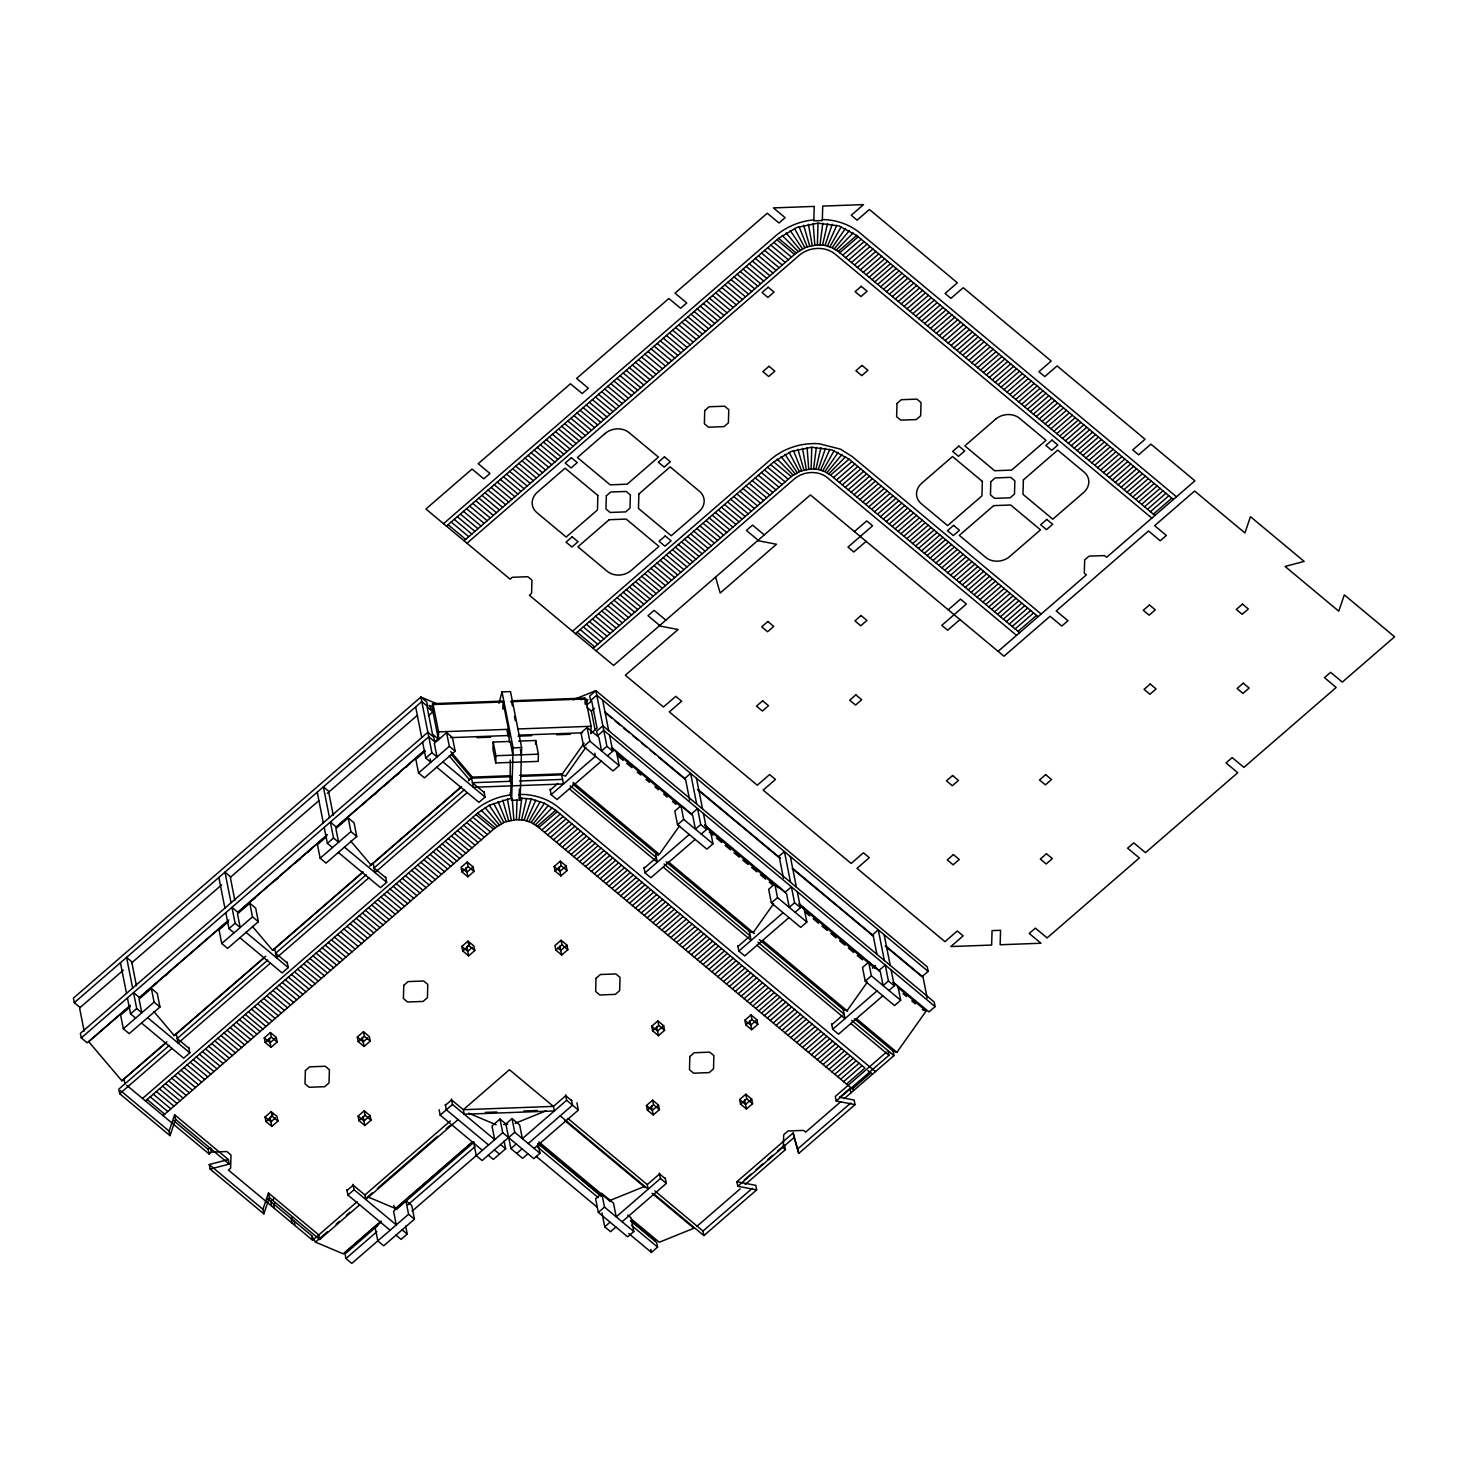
<?xml version="1.0" encoding="UTF-8"?>
<svg xmlns="http://www.w3.org/2000/svg" width="1468" height="1468" viewBox="0 0 1468 1468"><rect width="100%" height="100%" fill="white"/><g stroke="black" fill="none" stroke-linecap="round" stroke-linejoin="round"><path stroke-width="1.5" d="M503.744 701.961L433.152 704.548L432.95 711.778L438.363 739.101L435.299 741.762M433.152 704.548L438.565 731.871L438.363 739.101L436.216 740.588M512.901 755.102L510.185 741.432L493.193 742.056L492.991 749.286L495.707 762.956L538.187 761.397L538.389 754.167L535.673 740.496L518.681 741.12M495.707 762.956L495.909 755.726L493.193 742.056M502.863 709.209L503.065 701.979L508.479 729.302L509.414 742.184M510.112 781.288L510.295 760.057M510.736 795.748L511.139 781.288L472.439 782.719L484.183 792.481M511.635 800.299L513.103 747.873L502.019 691.905L510.515 691.593L521.599 747.561L520.131 799.987L511.635 800.299L510.13 792.702M163.076 1115.607L495.193 827.805L504.992 821.97L516.424 819.639L516.975 800.133M519.232 795.436L519.397 789.234M535.581 744.111L535.673 740.496M585.548 704.365L585.714 698.951L510.57 701.704M587.035 704.842L591.659 700.842L597.072 728.165L590.907 733.505L591.109 726.275L585.714 698.951M593.072 648.342L791.307 476.568L800.464 471.118L811.143 468.934L811.749 447.245L832.026 449.942L849.036 459.135L1038.078 616.707M464.035 540.793L796.17 252.991L805.969 247.156L817.401 244.826L818.006 223.154L839.035 225.944L856.67 235.467L1173.372 499.469M519.011 819.676L521.837 798.041M819.988 244.862L822.796 223.246M813.566 468.971L816.373 447.336M521.562 819.878L526.59 798.409M822.539 245.064L827.548 223.595M815.933 469.154L820.942 447.685M498.936 703.374L502.019 691.905M169.389 1045.308L118.798 1089.146L119.697 1093.715L170.013 1135.645L169.095 1131.094L174.637 1114.781L228.329 1159.536L229.228 1164.087L210.144 1169.097L209.245 1164.546L228.329 1159.536M170.013 1135.645L175.536 1119.332L174.637 1114.781M210.144 1169.097L263.836 1213.852L262.937 1209.302L268.479 1193.007L318.776 1234.937L319.675 1239.487L359.66 1204.843M263.836 1213.852L269.378 1197.558L268.479 1193.007M516.424 819.639L524.094 820.208L531.288 799.032L544.463 803.235L555.693 810.281L864.964 1068.08L846.522 1084.063M817.401 244.826L825.071 245.395L832.246 224.219M811.143 468.934L818.3 469.466L825.475 448.291M586.081 704.53L587.806 699.575M526.535 820.832L535.802 800.188M827.512 246.018L836.778 225.375M820.575 470.054L829.842 449.392M829.879 246.771L841.182 226.769M528.902 821.585L540.206 801.583M822.777 470.751L834.081 450.749M825.071 245.395L832.173 247.67L845.44 228.421M524.094 820.208L531.196 822.484L544.463 803.235M818.3 469.466L824.924 471.577L838.191 452.346M451.355 754.387L471.54 778.15L473.357 787.27L563.455 783.967L561.657 774.847L584.117 743.248M585.86 747.359L565.51 776.132L561.657 774.847L520.846 776.352M569.327 788.848L657.297 862.175L655.499 853.073L659.352 854.358L679.702 825.585M773.544 903.811L753.194 932.565L749.341 931.299L751.139 940.401L663.169 867.074M867.386 982.019L847.036 1010.791L843.183 1009.507L844.981 1018.627L757.011 945.282M854.321 1018.81L893.039 1051.07L896.893 1052.354L926.143 1010.993L897.994 987.524M439.189 738.055L438.363 739.101L432.491 734.202L427.096 706.879L432.95 711.778L428.344 715.778M510.662 775.71L472.366 777.122L468.476 780.829M590.907 733.505L591.732 732.459M561.657 774.847L562.483 773.819L519.69 775.379M834.301 248.808L849.385 230.549M533.324 823.621L548.408 805.363M826.906 472.659L842.008 454.401M836.301 250.074L853.128 232.898M828.796 473.834L845.605 456.658M535.343 824.888L552.151 807.712M443.519 523.672L775.636 235.889A59.821 50.224 -11.2 0 1 810.336 220.255L813.841 219.925M446.437 526.131L778.572 238.33L796.775 227.503L818.006 223.154M466.971 543.233L799.106 255.45A25.635 21.525 -11.2 0 1 835.145 254.129L1151.848 518.112M832.173 247.67L838.21 251.45L856.67 235.467M839.788 252.771L858.248 236.77M842.724 255.212L861.165 239.229M845.66 257.652L864.101 241.669M848.596 260.093L867.038 244.11M851.513 262.552L869.974 246.551M854.449 264.992L872.909 249.009M857.385 267.433L875.827 251.45M860.321 269.873L878.763 253.891M863.257 272.314L881.699 256.331M866.175 274.773L884.635 258.772M869.111 277.213L887.571 261.231M872.047 279.654L890.507 263.671M874.763 281.929L893.223 265.928M877.699 284.37L896.159 268.387M880.635 286.81L899.077 270.828M883.571 289.251L902.013 273.268M886.507 291.71L904.949 275.709M889.424 294.151L907.885 278.149M74.299 1002.699L421.793 701.594L427.665 706.475L426.766 701.924L420.894 697.043L73.4 998.148L74.299 1002.699L80.171 1007.599M892.361 296.591L910.821 280.608M895.296 299.032L913.757 283.049M123.385 970.146L79.584 1008.002L84.171 1031.123M131.57 962.953L221.668 884.874M318.703 800.794L230.329 877.369L234.862 900.545M327.364 793.289L417.481 715.21M898.232 301.472L916.674 285.489M901.168 303.931L919.61 287.93M904.086 306.372L922.546 290.37M907.022 308.812L925.482 292.829M909.958 311.253L928.418 295.27M912.894 313.693L931.336 297.71M81.272 1037.913L428.766 736.808L434.638 741.689L433.739 737.138L427.867 732.257L80.373 1033.362L81.272 1037.913L87.144 1042.812L130.358 1005.36M915.83 316.152L934.272 300.151M918.748 318.593L937.208 302.61M139.001 997.855L228.898 919.959M237.541 912.472L327.456 834.576M336.099 827.09L424.27 750.68M130.303 1005.672L88.722 1041.711L121.899 1080.778L165.627 1043.234M140.689 996.662L227.338 921.592M237.724 912.582L326.098 836.008M336.502 826.998L424.858 750.423M142.855 995.157L146.305 992.166M153.241 986.147L156.709 983.156M165.37 975.651L168.838 972.642M219.081 929.097L222.549 926.106M241.614 909.591L245.083 906.582M252.001 900.581L255.469 897.572M274.534 881.057L278.002 878.048M295.325 863.037L300.518 858.541M307.454 852.523L310.922 849.532M317.859 843.513L323.052 839.017M340.374 824.007L343.842 820.997M362.908 804.482L366.376 801.473M373.294 795.472L376.762 792.463M383.698 786.463L388.892 781.967M395.828 775.948L399.296 772.957M406.232 766.938L409.682 763.947M129.863 1007.121L120.633 1015.122L123.33 1028.774L129.202 1033.655L159.957 1007.011L157.241 993.359L151.387 988.459L139.075 999.121L141.79 1012.792L136.708 1008.553L133.551 992.607L139.423 997.506M228.256 921.849L219.044 929.85L221.741 943.502L227.613 948.401L258.368 921.739L255.652 908.086L249.799 903.205L237.486 913.848L240.202 927.519L235.119 923.28L231.962 907.352L237.816 912.234M326.667 836.576L317.437 844.577L320.152 858.229L326.006 863.129L356.761 836.485L354.063 822.814L348.191 817.933L335.897 828.576L338.594 842.247L333.53 838.008L330.373 822.08L336.227 826.961M425.078 751.304L415.848 759.305L418.563 772.957L424.417 777.856L455.172 751.212L452.474 737.542L446.602 732.66L434.308 743.322L437.005 756.974L431.922 752.735L420.894 697.043L437.409 704.016M921.684 321.033L940.144 305.05M924.62 323.474L943.08 307.491M135.643 1018.113L130.56 1013.874L136.708 1008.553M234.036 932.841L228.971 928.62L235.119 923.28M332.447 847.568L327.364 843.348L333.53 838.008M430.179 758.883L430.858 762.296L425.775 758.075L431.922 752.735M572.538 631.222L770.792 459.447A57.839 48.572 -11.2 0 1 819.346 443.776L840.412 449.135L852.101 456.475L1041.142 614.046M927.556 325.914L945.998 309.932M575.474 633.681L773.709 461.888L791.27 451.447L811.749 447.245M930.492 328.373L948.934 312.372M123.33 1028.774L154.085 1002.13L151.387 988.459M221.741 943.502L252.496 916.858L249.799 903.205M320.152 858.229L350.907 831.585L348.191 817.933M418.563 772.957L449.318 746.313L446.602 732.66M933.428 330.814L951.87 314.831M936.345 333.254L954.806 317.272M939.281 335.695L957.742 319.712M942.217 338.154L960.659 322.153M945.153 340.594L963.595 324.593M948.089 343.035L966.531 327.052M596.008 650.783L794.243 479.008A23.653 19.855 -11.2 0 1 814.098 472.604L817.107 472.99A23.653 19.855 -11.2 0 1 827.493 477.779L1016.535 635.369M951.007 345.475L969.467 329.493M953.943 347.916L972.403 331.933M956.879 350.375L975.339 334.374M959.815 352.815L978.257 336.814M121.899 1080.778L166.948 1041.73M173.885 1035.729L265.708 956.145M272.644 950.145L362.743 872.065M369.679 866.065L461.502 786.481M176.032 1034.224L264.405 957.65M273.066 950.145L363.165 872.065M371.826 864.56L460.273 787.931M962.751 355.256L981.193 339.273M267.782 960.072L177.224 1038.518L188.95 1048.299M366.174 874.8L275.635 953.246L287.361 963.026M464.585 789.527L374.046 867.992L385.772 877.754M965.669 357.697L984.129 341.714M824.924 471.577L830.576 475.118L849.036 459.135M119.697 1093.715L171.976 1048.409M270.387 963.136L178.123 1043.087L176.325 1033.967L174.178 1035.472L153.975 1011.691M368.798 877.864L276.534 957.815L274.736 948.695L272.571 950.2L252.386 926.418M467.191 792.592L374.946 872.543L373.147 863.423L370.982 864.927L350.797 841.146M833.512 477.559L851.954 461.576M968.825 360.321L987.267 344.338M836.448 480.018L854.89 464.016M971.761 362.761L990.203 346.778M839.366 482.458L857.826 466.475M974.679 365.202L993.139 349.219M842.302 484.899L860.762 468.916M977.615 367.661L996.075 351.659M188.766 1047.4L189.849 1052.85L183.702 1058.189L141.497 1023.012M287.178 962.127L288.26 967.577L282.113 972.917L239.908 937.74M385.589 876.855L386.671 882.323L380.524 887.645L338.319 852.468M484 791.582L485.082 797.051L478.935 802.372L436.73 767.195M845.238 487.339L863.698 471.356M980.551 370.101L998.992 354.1M142.543 1098.486L474.659 810.703A59.821 50.224 -11.2 0 1 509.359 795.069L510.754 794.94M595.109 729.981L591.365 711.062L594.448 708.402M848.174 489.78L866.615 473.797M983.487 372.542L1001.928 356.559M145.479 1100.945L477.595 813.144L489.248 805.271L509.818 798.629M851.11 492.239L869.551 476.238M986.423 374.982L1004.864 358.999M854.046 494.679L872.487 478.696M989.34 377.423L1007.8 361.44M573.199 699.796L595.88 690.621L606.908 746.331L601.568 750.937L598.871 737.285L587.145 727.504L580.979 732.826L583.695 746.496L613.018 770.939L619.166 765.599L616.468 751.946L611.44 747.762M856.963 497.12L875.423 481.137M992.276 379.882L1010.736 363.881M859.899 499.56L878.359 483.578M995.212 382.322L1013.654 366.339M862.835 502.019L881.277 486.018M998.148 384.763L1016.59 368.78M583.695 746.496L589.842 741.156L587.145 727.504M865.771 504.46L884.213 488.459M1001.084 387.203L1019.526 371.221M868.707 506.9L887.149 490.918M1004.002 389.644L1022.462 373.661M871.625 509.341L890.085 493.358M1006.938 392.103L1025.398 376.102M264.258 1037.876L270.424 1032.554L276.278 1037.436L277.177 1042.005L271.029 1047.326L265.176 1042.445L264.258 1037.876L270.13 1042.775L276.278 1037.436M467.228 862.01L461.08 867.349L461.98 871.9L467.852 876.781L473.999 871.46L473.1 866.909L467.228 862.01L468.127 866.56L473.999 871.46M550.261 790.059L557.95 783.398M874.561 511.781L893.021 495.799M1009.874 394.543L1028.334 378.56M265.176 1042.445L271.323 1037.105L270.424 1032.554M461.98 871.9L468.127 866.56M601.293 761.158L557.033 799.51L551.161 794.628L595.421 756.277L594.815 753.231M854.394 531.581L866.707 520.92L872.561 525.801L847.972 547.124L853.826 552.005L866.12 541.362M877.497 514.24L895.957 498.239M1012.81 396.984L1031.252 381.001M473.1 866.909L466.952 872.231L462.548 868.561M880.433 516.681L898.875 500.68M1015.746 399.424L1034.188 383.442M607.44 755.836L612.762 751.212L609.605 735.266M883.369 519.121L901.811 503.139M1018.664 401.865L1037.124 385.882M886.287 521.562L904.747 505.579M1021.6 404.324L1040.06 388.323M531.196 822.484L537.251 826.264L555.693 810.281M538.811 827.585L557.271 811.584M889.223 524.003L907.683 508.02M1024.536 406.764L1042.996 390.782M541.747 830.026L560.207 814.043M892.159 526.462L910.619 510.46M1027.472 409.205L1045.913 393.222M544.683 832.466L563.143 816.483M895.095 528.902L913.536 512.919M1030.408 411.646L1048.849 395.663M547.619 834.907L566.061 818.924M898.031 531.343L916.472 515.36M1033.325 414.104L1051.785 398.103M550.555 837.366L568.997 821.364M900.948 533.783L919.408 517.8M1036.261 416.545L1054.721 400.544M553.473 839.806L571.933 823.823M903.884 536.224L922.344 520.241M1039.197 418.986L1057.657 403.003M556.409 842.247L574.869 826.264M906.82 538.683L925.28 522.681M1042.133 421.426L1060.575 405.443M559.345 844.687L577.805 828.704M909.756 541.123L928.198 525.14M1045.069 423.867L1063.511 407.884M209.135 1153.995L208.236 1149.444L210.401 1147.554L211.3 1152.105L209.135 1153.995L126.707 1085.292M562.281 847.128L580.722 831.145M912.692 543.564L931.134 527.581M1048.005 426.326L1066.447 410.324M565.217 849.587L583.658 833.585M915.628 546.004L934.07 530.021M1050.923 428.766L1069.383 412.765M568.153 852.027L586.594 836.044M918.546 548.445L937.006 532.462M1053.859 431.207L1072.319 415.224M265.066 1116.965L271.213 1111.643L277.067 1116.524L277.966 1121.075L271.819 1126.415L265.965 1121.515L265.066 1116.965L270.919 1121.846L275.544 1117.864M357.311 1037.032L363.458 1031.692L369.33 1036.591L370.23 1041.142L364.082 1046.464L358.21 1041.583L357.311 1037.032L363.183 1041.913L367.789 1037.913M461.869 946.42L468.017 941.098L473.889 945.979L474.788 950.53L468.641 955.87L462.769 950.97L461.869 946.42L467.741 951.319L472.347 947.319M554.133 866.487L560.281 861.147L566.153 866.047L567.052 870.597L560.886 875.919L555.032 871.038L554.133 866.487L559.987 871.368L566.153 866.047M571.07 854.468L589.53 838.485M921.482 550.904L939.942 534.903M1056.795 433.647L1075.237 417.664M273.103 1114.634L270.02 1117.295L271.819 1126.415M469.907 944.089L466.842 946.75L468.641 955.87M265.965 1121.515L272.112 1116.194L271.213 1111.643M358.21 1041.583L364.358 1036.243L363.458 1031.692M462.769 950.97L468.916 945.649L468.017 941.098M555.032 871.038L561.18 865.698L560.281 861.147M573.804 856.743L592.246 840.742M924.418 553.344L942.86 537.361M1059.731 436.088L1078.173 420.105M576.722 859.184L595.182 843.201M927.134 555.62L945.594 539.618M1062.447 438.363L1080.907 422.38M579.658 861.624L598.118 845.641M930.07 558.06L948.53 542.059M1065.383 440.804L1083.824 424.821M582.594 864.065L601.054 848.082M933.006 560.501L951.447 544.518M1068.319 443.244L1086.76 427.261M684.455 778.719L690.621 773.397L696.676 804.06M585.53 866.524L603.972 850.523M935.942 562.941L954.384 546.958M1071.255 445.703L1089.696 429.702M588.466 868.964L606.908 852.963M938.878 565.382L957.32 549.399M1074.172 448.144L1092.632 432.161M591.384 871.405L609.844 855.422M941.795 567.841L960.255 551.84M1077.108 450.584L1095.568 434.601M594.32 873.845L612.78 857.862M944.731 570.281L963.191 554.298M1080.044 453.025L1098.486 437.042M597.256 876.286L615.716 860.303M947.667 572.722L966.109 556.739M1082.98 455.484L1101.422 439.483M691.428 813.933L697.575 808.611L700.731 824.539L695.41 829.163L692.712 815.492L680.987 805.712L674.821 811.052L677.537 824.704L706.86 849.146L713.008 843.825L710.31 830.172L705.282 825.97M600.192 878.745L618.634 862.744M950.603 575.162L969.045 559.18M1085.916 457.924L1104.358 441.923M603.128 881.185L621.57 865.184M953.539 577.603L971.981 561.62M1088.834 460.365L1107.294 444.382M606.064 883.626L624.506 867.643M956.457 580.062L974.917 564.061M1091.77 462.805L1110.23 446.822M677.537 824.704L683.684 819.383L680.987 805.712M608.981 886.066L627.442 870.084M959.393 582.502L977.853 566.52M1094.706 465.246L1113.166 449.263M611.917 888.507L630.378 872.524M962.329 584.943L980.789 568.96M1097.642 467.705L1116.084 451.704M614.853 890.966L633.295 874.965M965.265 587.384L983.707 571.401M1100.578 470.145L1119.02 454.144M358.1 1116.102L364.248 1110.781L370.119 1115.662L371.019 1120.212L364.871 1125.552L358.999 1120.653L358.1 1116.102L363.972 1121.001L370.119 1115.662M561.07 940.236L554.922 945.557L555.821 950.108L561.694 955.007L567.841 949.668L566.942 945.117L561.07 940.236L561.969 944.786L567.841 949.668M644.103 868.285L656.398 857.624L570.19 785.765M617.789 893.406L636.231 877.424M968.201 589.824L986.643 573.841M1103.496 472.586L1121.956 456.603M948.236 609.789L960.531 599.127L966.403 604.027L941.795 625.35L947.667 630.231L959.962 619.569M358.999 1120.653L365.165 1115.331L364.248 1110.781M555.821 950.108L561.969 944.786M695.135 839.384L650.875 877.736L645.002 872.836L689.263 834.485M620.725 895.847L639.167 879.864M971.119 592.283L989.579 576.282M1106.432 475.026L1124.892 459.044M274.131 1198.494L270.663 1201.485L271.58 1206.035M566.942 945.117L560.776 950.457L557.858 948.016M623.643 898.288L642.103 882.305M974.055 594.724L992.515 578.741M1109.368 477.467L1127.828 461.484M275.25 1202.512L273.599 1203.944L274.498 1208.494M701.282 834.044L706.603 829.438L703.447 813.492M626.579 900.728L645.039 884.745M976.991 597.164L995.451 581.181M1112.304 479.926L1130.745 463.925M629.515 903.187L647.975 887.186M979.927 599.605L998.368 583.622M1115.24 482.366L1133.681 466.365M632.451 905.628L650.893 889.645M982.863 602.063L1001.304 586.062M1118.157 484.807L1136.617 468.824M635.387 908.068L653.829 892.085M985.78 604.504L1004.24 588.503M1121.093 487.248L1139.553 471.265M638.305 910.509L656.765 894.526M988.716 606.945L1007.176 590.962M1124.029 489.688L1142.489 473.705M641.241 912.949L659.701 896.966M991.652 609.385L1010.112 593.402M1126.965 492.147L1145.407 476.146M292.848 1217.174L291.196 1218.605L292.095 1223.156M644.177 915.408L662.637 899.407M994.588 611.826L1013.03 595.843M1129.901 494.588L1148.343 478.605M647.113 917.849L665.554 901.866M997.524 614.285L1015.966 598.283M1132.837 497.028L1151.279 481.045M650.049 920.289L668.49 904.306M1000.442 616.725L1018.902 600.724M1135.755 499.469L1154.215 483.486M652.966 922.73L671.426 906.747M1003.378 619.166L1021.838 603.183M1138.691 501.909L1157.151 485.926M347.017 1190.511L353.182 1185.19L364.908 1194.97L365.807 1199.521L458.071 1119.57M445.428 1105.239L451.575 1099.917L463.319 1109.698L464.218 1114.249L554.335 1110.946L553.436 1106.395L509.433 1069.732L463.319 1109.698L553.436 1106.395L565.731 1095.734L571.602 1100.615M655.902 925.189L674.362 909.187M1006.314 621.606L1024.774 605.623M1141.627 504.368L1160.069 488.367M390.139 1230.257L347.934 1195.062L354.082 1189.741L352.999 1184.272M482.385 1150.306L440.18 1115.13L452.493 1104.468L451.41 1099M658.838 927.629L677.298 911.628M1009.25 624.047L1027.692 608.064M1144.563 506.809L1163.005 490.826M661.774 930.07L680.216 914.087M1012.186 626.506L1030.628 610.505M1147.499 509.249L1165.941 493.266M664.71 932.51L683.152 916.527M1015.122 628.946L1033.564 612.963M1150.417 511.69L1168.877 495.707M211.3 1152.105L226.843 1151.536L230.99 1155.004L230.623 1168.216L228.439 1170.088L312.629 1240.258L357.091 1201.741M364.908 1194.97L450.327 1120.946M1018.04 631.387L1036.5 615.404M1153.353 514.149L1171.813 498.147M667.848 935.134L686.308 919.151M267.213 1198.622L311.73 1235.707L315.437 1242.093L327.474 1231.67M336.08 1224.202L339.53 1221.229M346.411 1215.265L349.843 1212.274M367.055 1197.374L372.211 1192.897M377.386 1188.419L437.611 1136.232M446.217 1128.782L449.648 1125.809M998.093 651.352L1086.375 574.85L1084.302 573.126L1084.668 559.914L1089.017 556.152L1104.56 555.583L1106.633 557.308L1194.897 480.807L1150.912 444.143L1138.618 454.805L1132.745 449.905L1145.058 439.262L1057.07 365.917L1044.776 376.579L1038.904 371.698L1051.216 361.036L963.247 287.71L950.934 298.353L945.08 293.472L957.375 282.81L869.405 209.484L857.092 220.145L851.238 215.245L863.533 204.602L822.722 206.089L822.319 220.549L813.822 220.861L814.226 206.401L773.416 207.905L785.141 217.668L778.994 223.008L767.269 213.227L675.005 293.178L686.749 302.94L680.583 308.28L668.857 298.499L576.612 378.432L588.338 388.213L582.19 393.552L570.446 383.772L478.201 463.704L489.927 473.485L483.779 478.825L472.054 469.044L425.922 509.011L510.093 579.181L512.277 577.291L527.819 576.722L531.966 580.19L531.581 593.402L529.416 595.274L613.606 665.444L810.409 494.918L1003.965 656.233L1050.079 616.266L1061.823 626.047L1067.97 620.707L1056.226 610.945L1148.49 530.994L1160.215 540.774L1166.363 535.453L1154.637 525.672L1194.622 491.028L1244.919 532.957L1250.461 516.663L1304.153 561.418L1285.069 566.428L1338.761 611.183L1344.303 594.87L1394.6 636.8L1342.321 682.106L1330.595 672.326L1324.448 677.665L1336.174 687.446L1243.91 767.379L1232.184 757.598L1226.037 762.938L1237.763 772.7L1145.499 852.651L1133.773 842.871L1127.626 848.192L1139.351 857.973L1047.106 937.924L1035.362 928.143L1029.215 933.464L1040.959 943.245L1000.148 944.75L1000.552 930.29L992.056 930.602L991.652 945.062L950.842 946.548L963.136 935.887L957.264 931.006L944.97 941.667L857 868.34L869.295 857.679L863.423 852.78L851.128 863.441L763.158 790.114L775.453 779.453L769.599 774.572L757.286 785.233L669.316 711.888L681.611 701.227L675.757 696.346L663.444 707.007L625.331 675.225L678.088 629.515L659.242 625.9M670.784 937.575L689.226 921.592M673.72 940.015L692.162 924.033M676.638 942.474L695.098 926.473M679.574 944.915L698.034 928.914M682.51 947.355L700.97 931.373M685.446 949.796L703.888 933.813M688.382 952.237L706.824 936.254M381.056 1221.046L343.2 1253.837L315.437 1242.093M394.837 1209.118L472.256 1142.012M345.365 1252.332L378.047 1224.018M396.984 1207.613L472.696 1142.012M381.276 1221.927L375.129 1227.248L377.827 1240.919L383.698 1245.8L414.453 1219.156L411.737 1205.485L405.884 1200.604L393.571 1211.265L396.287 1224.918L354.082 1189.741M508.57 1137.59L505.873 1123.938L500.001 1119.038L491.982 1125.993L494.698 1139.645L452.493 1104.468M377.716 1225.633L345.017 1253.966L345.934 1258.516L351.788 1263.398L408.581 1214.256L405.884 1200.604M396.654 1209.228L474.072 1142.141M691.3 954.695L709.76 938.694M785.27 892.159L791.417 886.819L794.573 902.765L789.252 907.371L786.554 893.718L774.81 883.938L768.663 889.278L771.379 902.93L800.702 927.372L806.849 922.051L804.134 908.38L799.124 904.196M345.934 1258.516L376.891 1231.689M407.865 1204.843L474.971 1146.691M694.236 957.136L712.696 941.153M505.873 1123.938L512.02 1118.598L519.672 1124.965L522.369 1138.636L566.63 1100.284L565.547 1094.816M697.172 959.577L715.632 943.594M412.013 1211.228L502.717 1132.709L500.001 1119.038M700.108 962.017L718.549 946.034M771.379 902.93L777.526 897.609L774.81 883.938M703.044 964.458L721.485 948.475M512.02 1118.598L514.717 1132.268L482.11 1160.527L476.238 1155.646L473.54 1141.976M705.98 966.917L724.421 950.915M708.897 969.357L727.357 953.374M737.945 946.511L750.24 935.85L664.031 863.991M405.645 1226.074L407.223 1234.037L401.076 1239.377L395.993 1235.139M504.056 1140.801L505.634 1148.765L493.34 1159.426L488.257 1155.206M711.833 971.798L730.293 955.815M651.7 1026.224L657.847 1020.902L663.701 1025.783L664.6 1030.334L658.453 1035.674L652.599 1030.775L651.7 1026.224L657.554 1031.123L663.701 1025.783M527.948 1153.738L522.626 1158.362L510.901 1148.582L516.222 1143.957M788.958 917.592L744.716 955.943L738.844 951.062L783.105 912.711M714.769 974.238L733.211 958.255M652.599 1030.775L658.747 1025.453L657.847 1020.902M717.705 976.679L736.147 960.696M516.754 1153.463L522.094 1148.857M528.241 1143.517L572.502 1105.165L571.419 1099.715M795.124 912.27L800.445 907.646L797.289 891.718M720.641 979.138L739.083 963.136M723.559 981.578L742.019 965.595M534.095 1148.416L578.355 1110.065L576.924 1102.78M726.495 984.019L744.955 968.036M729.431 986.459L747.891 970.476M538.04 1143.535L539.967 1153.297L533.82 1158.637L502.717 1132.709M732.367 988.918L750.809 972.917M735.303 991.359L753.745 975.358M738.221 993.799L756.681 977.816M741.156 996.24L759.617 980.257M744.092 998.68L762.553 982.698M747.029 1001.139L765.47 985.138M749.964 1003.58L768.406 987.579M752.882 1006.02L771.342 990.038M755.818 1008.461L774.278 992.478M646.471 1105.532L652.618 1100.193L658.49 1105.092L659.389 1109.643L653.242 1114.964L647.37 1110.083L646.471 1105.532L652.342 1110.414L658.49 1105.092M744.882 1020.26L751.029 1014.92L756.901 1019.82L757.8 1024.37L751.653 1029.692L745.781 1024.811L744.882 1020.26L750.754 1025.141L756.901 1019.82M758.754 1010.901L777.214 994.919M647.37 1110.083L653.535 1104.762L652.618 1100.193M745.781 1024.811L751.928 1019.489L751.029 1014.92M761.47 1013.177L779.93 997.194M764.406 1015.617L782.866 999.635M767.342 1018.058L785.802 1002.075M770.278 1020.517L788.72 1004.516M872.139 935.171L878.286 929.831L884.36 960.494M773.214 1022.957L791.656 1006.975M776.132 1025.398L794.592 1009.415M779.068 1027.839L797.528 1011.856M782.004 1030.279L800.464 1014.296M784.94 1032.738L803.381 1016.737M659.389 1173.042L660.472 1178.51L616.211 1216.862L613.514 1203.191L601.77 1193.411L595.623 1198.75L598.338 1212.403L627.662 1236.845L633.809 1231.524L631.093 1217.853L627.754 1215.064M879.112 970.366L885.259 965.045L888.415 980.991L883.094 985.597L880.396 971.944L868.652 962.164L862.505 967.485L865.221 981.156L894.544 1005.598L900.691 1000.259L897.976 986.606L892.948 982.422M787.876 1035.179L806.317 1019.196M790.793 1037.619L809.253 1021.636M872.432 968.164L875.515 965.504M793.729 1040.06L812.189 1024.077M598.338 1212.403L604.486 1207.081L601.77 1193.411M865.221 981.156L871.368 975.816L868.652 962.164M796.665 1042.519L815.125 1026.517M799.601 1044.959L818.043 1028.958M739.67 1099.55L745.817 1094.229L751.689 1099.11L752.589 1103.679L746.441 1109.001L740.569 1104.12L739.67 1099.55L745.524 1104.45L751.689 1099.11M802.537 1047.4L820.979 1031.417M560.189 1115.827L648.177 1189.172L647.26 1184.603L659.572 1173.941L665.426 1178.841M831.787 1024.719L842.54 1015.397M740.569 1104.12L746.717 1098.78L745.817 1094.229M805.473 1049.84L823.915 1033.857M615.918 1227.064L610.596 1231.689L604.743 1226.808L610.064 1222.183M882.8 995.818L838.54 1034.169L832.686 1029.288L876.946 990.937M808.391 1052.281L826.851 1036.298M811.327 1054.74L829.787 1038.738M622.083 1221.743L666.344 1183.391L665.261 1177.923M888.966 990.496L894.287 985.872L891.131 969.926M814.263 1057.18L832.705 1041.179M817.199 1059.621L835.641 1043.638M820.135 1062.061L838.577 1046.078M928.143 971.394L596.779 695.171L590.613 700.511L589.714 695.96L595.88 690.621L927.244 966.843L928.143 971.394L921.996 976.715L885.167 946.034M823.053 1064.502L841.513 1048.519M825.989 1066.961L844.449 1050.96M828.925 1069.401L847.385 1053.418M831.861 1071.842L850.302 1055.859M834.797 1074.282L853.238 1058.3M837.714 1076.723L856.174 1060.74M840.65 1079.182L859.11 1063.181M843.586 1081.622L862.046 1065.64M628.744 1233.505L651.425 1252.424L657.572 1247.084L656.673 1242.534L630.506 1220.715M935.116 1006.608L603.752 730.385L597.586 735.707L596.687 731.156L602.834 725.834L934.217 1002.038L935.116 1006.608L928.969 1011.929L893.902 982.698M736.899 1181.722L755.745 1185.337L756.644 1189.887L737.817 1186.272L736.899 1181.722L793.215 1132.929L798.739 1153.408L855.055 1104.615L854.137 1100.064L839.494 1097.257M886.36 1052.207L835.31 1096.449L836.209 1101L855.055 1104.615M744.294 1179.942L750.992 1174.143M756.02 1169.794L762.718 1163.977M767.746 1159.628L772.774 1155.279M777.801 1150.912L784.499 1145.113L785.398 1149.664L745.193 1184.511M839.935 1097.091L849.972 1088.375L850.889 1092.926M737.817 1186.272L794.115 1137.48L793.215 1132.929M836.209 1101L888.966 1055.29L888.067 1050.739M852.376 1088.944L870.836 1072.961M697.116 1226.165L740.166 1188.86M840.834 1101.642L805.657 1132.122L803.583 1130.397L788.041 1130.966L783.692 1134.727L783.325 1147.939L785.398 1149.664M844.173 1098.725L893.939 1055.62L893.039 1051.07M756.644 1189.887L703.888 1235.597L702.989 1231.046L752.332 1188.291M797.84 1148.857L850.743 1103.019M580.851 699.741L584.943 698.089L585.365 704.145M515.103 1123.332L545.857 1110.891M609.404 1200.696L644.067 1186.658M502.974 701.08L432.381 703.667L432.95 711.778L429.243 705.392L433.207 707.062M512.075 700.75L584.943 698.089M438.565 731.871L509.157 729.284M518.259 728.954L591.109 726.275M450.584 737.633L509.781 735.468M518.883 735.138L582.631 732.789M477.063 737.67L490.734 737.175M518.057 736.165L531.71 735.67M556.757 734.752L570.428 734.257M513.103 747.873L521.599 747.561M495.909 755.726L538.389 754.167M512.093 776.664L471.54 778.15L469.393 779.655L449.19 755.873M519.635 780.976L562.556 779.416M485.504 1112.414L496.771 1111.992M523.801 1111.001L537.325 1110.505M503.524 1124.506L507.781 1124.36M822.355 219.613L825.86 219.686A59.821 50.224 -11.2 0 1 859.753 232.806L1176.455 496.79M519.25 794.39L524.883 794.5A59.821 50.224 -11.2 0 1 558.776 807.62L875.479 1071.603M518.626 797.986L531.288 799.032M757.653 540.628L776.48 544.243L720.182 593.035L715.558 577.107M922.289 1009.709L926.143 1010.993M468.677 1113.184L496.129 1124.782M367.716 1196.805L395.479 1208.549L393.626 1205.338M838.21 251.45L1154.931 515.451M778.572 238.33L796.17 252.991M776.921 239.761L794.518 254.423M773.838 242.422L791.436 257.083M770.773 245.083L788.371 259.763M767.691 247.762L785.288 262.423M764.626 250.422L782.224 265.084M761.543 253.083L779.141 267.745M758.479 255.744L776.058 270.424M755.396 258.423L772.994 273.085M752.313 261.084L769.911 275.745M749.249 263.745L766.846 278.406M746.166 266.405L763.764 281.067M743.102 269.066L760.681 283.746M740.239 271.543L757.837 286.205M737.156 274.204L754.754 288.884M734.092 276.883L751.689 291.545M731.009 279.544L748.607 294.206M727.944 282.205L745.542 296.866M724.862 284.865L742.459 299.545M721.797 287.526L739.377 302.206M718.714 290.205L736.312 304.867M715.632 292.866L733.229 307.528M712.567 295.527L730.165 310.188M709.484 298.188L727.082 312.868M706.42 300.867L723.999 315.528M703.337 303.527L720.935 318.189M700.254 306.188L717.852 320.85M697.19 308.849L714.788 323.511M694.107 311.51L711.705 326.19M691.043 314.189L708.622 328.85M687.96 316.849L705.558 331.511M684.877 319.51L702.475 334.172M681.813 322.171L699.41 336.851M678.73 324.832L696.327 339.512M675.665 327.511L693.263 342.172M672.583 330.172L690.18 344.833M669.518 332.832L687.097 347.494M666.435 335.493L684.033 350.173M830.576 475.118L1019.618 632.69M663.352 338.172L680.95 352.834M660.288 340.833L677.886 355.495M657.205 343.494L674.803 358.155M654.141 346.154L671.72 360.816M651.058 348.815L668.656 363.495M647.975 351.494L665.573 366.156M644.911 354.155L662.508 368.817M773.709 461.888L791.307 476.568M641.608 357.018L659.205 371.679M770.645 464.567L788.243 479.229M638.543 359.678L656.123 374.34M767.562 467.228L785.16 481.889M635.461 362.339L653.058 377.001M764.498 469.888L782.077 484.55M632.378 365L649.975 379.661M761.415 472.549L779.013 487.229M629.313 367.661L646.911 382.341M758.332 475.228L775.93 489.89M626.23 370.34L643.828 385.001M755.268 477.889L772.865 492.551M623.166 373L640.764 387.662M752.185 480.55L769.783 495.211M620.083 375.661L637.681 390.323M749.12 483.211L766.718 497.872M617.019 378.322L634.598 392.984M746.038 485.871L763.635 500.551M613.936 380.983L631.534 395.663M742.973 488.55L760.552 503.212M610.853 383.662L628.451 398.323M739.89 491.211L757.488 505.873M607.789 386.323L625.386 400.984M736.808 493.872L754.405 508.534M604.706 388.983L622.304 403.645M733.743 496.533L751.341 511.213M601.641 391.644L619.221 406.324M730.66 499.193L748.258 513.873M598.559 394.323L616.156 408.985M727.596 501.873L745.175 516.534M764.278 534.884L752.552 525.104L746.405 530.425L758.13 540.206M595.476 396.984L613.074 411.646M724.513 504.533L742.111 519.195M592.411 399.645L610.009 414.306M721.43 507.194L739.028 521.856M589.329 402.305L606.926 416.967M718.366 509.855L735.963 524.535M586.264 404.966L603.843 419.646M715.283 512.534L732.881 527.196M583.181 407.645L600.779 422.307M712.219 515.195L729.798 529.856M580.099 410.306L597.696 424.968M709.136 517.855L726.733 532.517M577.034 412.967L594.632 427.628M706.053 520.516L723.651 535.178M573.951 415.627L591.549 430.308M702.989 523.177L720.586 537.857M570.887 418.288L588.484 432.968M699.906 525.856L717.503 540.518M567.804 420.967L585.402 435.629M696.841 528.517L714.439 543.178M564.74 423.628L582.319 438.29M693.758 531.177L711.356 545.839M561.657 426.289L579.254 440.951M690.694 533.838L708.273 548.518M558.574 428.95L576.172 443.63M687.611 536.517L705.209 551.179M555.51 431.629L573.107 446.29M684.528 539.178L702.126 553.84M552.427 434.289L570.024 448.951M681.464 541.839L699.062 556.5M549.362 436.95L566.942 451.612M678.381 544.5L695.979 559.161M546.279 439.611L563.877 454.273M675.317 547.16L692.896 561.84M543.417 442.088L561.015 456.75M672.454 549.638L690.052 564.299M540.352 444.749L557.95 459.411M669.371 552.298L686.969 566.978M537.27 447.41L554.867 462.09M666.307 554.977L683.904 569.639M534.205 450.089L551.803 464.75M663.224 557.638L680.822 572.3M531.122 452.75L548.72 467.411M660.16 560.299L677.757 574.961M528.058 455.41L545.637 470.072M657.077 562.96L674.674 577.621M524.975 458.071L542.573 472.751M654.012 565.62L671.592 580.3M521.892 460.75L539.49 475.412M650.93 568.299L668.527 582.961M518.828 463.411L536.426 478.073M647.847 570.96L665.444 585.622M515.745 466.072L533.343 480.733M644.782 573.621L662.38 588.283M512.681 468.732L530.26 483.394M641.699 576.282L659.297 590.962M509.598 471.393L527.196 486.073M638.635 578.961L656.214 593.622M506.515 474.072L524.113 488.734M635.552 581.622L653.15 596.283M503.451 476.733L521.048 491.395M632.469 584.282L650.067 598.944M500.368 479.394L517.965 494.055M629.405 586.943L647.003 601.605M665.885 620.157L654.141 610.376L647.994 615.698L659.719 625.478M497.303 482.054L514.901 496.716M626.322 589.604L643.92 604.284M494.221 484.715L511.818 499.395M623.258 592.283L640.855 606.945M491.138 487.394L508.735 502.056M620.175 594.944L637.773 609.605M488.073 490.055L505.671 504.717M617.092 597.604L634.69 612.266M484.99 492.716L502.588 507.377M614.028 600.265L631.625 614.945M481.926 495.377L499.524 510.057M610.945 602.926L628.543 617.606M478.843 498.056L496.441 512.717M607.88 605.605L625.478 620.267M475.779 500.716L493.358 515.378M604.798 608.266L622.395 622.927M472.696 503.377L490.294 518.039M601.733 610.927L619.312 625.588M469.613 506.038L487.211 520.7M598.65 613.587L616.248 628.267M466.549 508.699L484.146 523.379M595.568 616.266L613.165 630.928M463.466 511.378L481.064 526.039M592.503 618.927L610.101 633.589M460.401 514.039L477.981 528.7M589.42 621.588L607.018 636.25M457.319 516.699L474.916 531.361M586.356 624.249L603.935 638.91M454.236 519.36L471.834 534.04M583.273 626.909L600.871 641.589M451.171 522.021L468.769 536.701M580.19 629.589L597.788 644.25M448.089 524.7L465.686 539.362M577.126 632.249L594.724 646.911M604.559 711.595L685.501 779.068L689.648 800.078M697.814 789.344L780.499 858.266M792.83 868.524L873.754 935.997M886.085 946.254L923.023 977.064L927.189 998.075M606.394 713.65L611.661 718.035M615.165 720.971L620.432 725.357M623.937 728.275L629.203 732.66M632.708 735.578L637.956 739.964M641.461 742.881L646.727 747.267M650.232 750.203L655.499 754.57M659.004 757.506L685.299 779.416M697.575 789.656L778.224 856.89L784.444 851.624L790.518 882.268M792.243 868.579L872.909 935.795M586.98 707.393L591.365 711.062M611.624 747.414L692.272 814.63M704.548 824.869L785.196 892.085M799.216 903.774L879.864 971.009M616.468 752.864L681.574 807.125M706.2 827.658L778.352 887.791M801.216 906.857L875.111 968.458M606.908 746.331L612.762 751.212M700.731 824.539L706.603 829.438M794.573 902.765L800.445 907.646M888.415 980.991L894.287 985.872M617.9 755.983L623.166 760.387M626.689 763.323L631.974 767.727M637.24 772.113L640.764 775.049M646.048 779.453L649.572 782.389M654.838 786.793L658.361 789.729M663.646 794.115L667.151 797.051M672.436 801.455L675.959 804.391M709.393 832.246L712.898 835.182M716.421 838.118L721.706 842.522M725.229 845.458L730.495 849.844M734.018 852.78L739.303 857.184M742.826 860.12L748.093 864.524M751.616 867.46L756.901 871.845M760.406 874.781L765.69 879.185M769.214 882.121L772.737 885.057M804.409 911.444L809.675 915.849M813.199 918.784L818.483 923.188M821.988 926.125L827.273 930.51M830.796 933.446L836.063 937.85M839.586 940.786L844.871 945.19M848.394 948.108L853.66 952.512M857.184 955.448L862.468 959.852M902.93 993.579L906.453 996.515M911.738 1000.919L915.243 1003.855M589.842 741.156L619.166 765.599M683.684 819.383L713.008 843.825M777.526 897.609L806.849 922.051M871.368 975.816L900.691 1000.259M573.144 782.481L659.352 854.358M668.16 861.679L754.369 933.556M763.158 940.878L847.623 1011.287M856.413 1018.609L896.893 1052.354M572.795 784.151L658.435 855.514M666.05 861.881L750.515 932.272M759.305 939.612L843.77 1010.002M757.873 942.199L844.082 1014.076M851.679 1020.407L893.939 1055.62M850.853 1023.508L888.966 1055.29M867.9 1070.521L872.414 1074.282M449.318 746.313L455.172 751.212M537.251 826.264L853.954 1090.265M442.877 761.855L485.082 797.051M751.928 1019.489L757.8 1024.37M561.18 865.698L567.052 870.597M477.595 813.144L495.193 827.805M475.944 814.575L493.542 829.236M472.879 817.236L490.477 831.897M469.797 819.896L487.394 834.576M466.732 822.575L484.312 837.237M463.649 825.236L481.247 839.898M460.567 827.897L478.164 842.559M457.502 830.558L475.1 845.238M454.419 833.237L472.017 847.898M451.355 835.898L468.934 850.559M448.272 838.558L465.87 853.22M445.189 841.219L462.787 855.881M442.125 843.88L459.723 858.56M658.747 1025.453L664.6 1030.334M746.717 1098.78L752.589 1103.679M439.262 846.357L456.86 861.019M436.198 849.018L453.796 863.698M433.115 851.697L450.713 866.359M430.051 854.358L447.63 869.019M426.968 857.018L444.565 871.68M423.885 859.679L441.483 874.341M420.821 862.34L438.418 877.02M417.738 865.019L435.335 879.681M329.254 791.747L323.4 786.866L329.456 817.529M414.673 867.68L432.253 882.341M411.591 870.341L429.188 885.002M408.508 873.001L426.105 887.681M405.443 875.68L423.041 890.342M350.907 831.585L356.761 836.485M402.36 878.341L419.958 893.003M399.296 881.002L416.894 895.663M396.213 883.663L413.811 898.324M468.916 945.649L474.788 950.53M393.149 886.323L410.728 901.003M344.466 847.128L386.671 882.323M653.535 1104.762L659.389 1109.643M390.066 889.002L407.664 903.664M386.983 891.663L404.581 906.325M383.919 894.324L401.516 908.986M380.836 896.985L398.434 911.665M377.771 899.645L395.351 914.325M374.689 902.325L392.286 916.986M371.606 904.985L389.203 919.647M368.541 907.646L386.139 922.308M365.459 910.307L383.056 924.987M362.394 912.986L379.992 927.648M359.311 915.647L376.909 930.308M356.229 918.307L373.826 932.969M353.164 920.968L370.762 935.63M566.63 1100.284L578.355 1110.065M660.472 1178.51L666.344 1183.391M350.081 923.629L367.679 938.309M347.017 926.308L364.614 940.97M343.934 928.969L361.532 943.63M568.098 1118.616L647.26 1184.603M654.856 1190.933L702.989 1231.046M340.649 931.831L358.229 946.493M654.031 1194.053L703.888 1235.597M564.813 1120.598L645.076 1187.502M652.049 1193.319L693.924 1228.221L659.26 1242.258L631.35 1218.99M337.567 934.492L355.164 949.154M334.484 937.153L352.081 951.815M331.419 939.814L349.017 954.475M328.337 942.474L345.934 957.154M325.272 945.153L342.851 959.815M322.189 947.814L339.787 962.476M319.106 950.475L336.704 965.137M230.861 877.02L224.989 872.139L231.063 902.783M316.042 953.136L333.64 967.797M538.884 1141.902L610.413 1201.521M538.517 1143.535L601.311 1195.888M630.983 1220.605L655.407 1240.974M312.959 955.796L330.557 970.476M538.04 1143.645L600.852 1195.998M537.196 1146.747L598.265 1197.649M631.405 1225.266L657.572 1247.084M309.895 958.476L327.492 973.137M514.717 1132.268L539.967 1153.297M604.486 1207.081L633.809 1231.524M306.812 961.136L324.41 975.798M252.496 916.858L258.368 921.739M536.279 1156.435L597.348 1207.338M303.729 963.797L321.327 978.459M300.665 966.458L318.262 981.138M297.582 969.137L315.18 983.799M294.517 971.798L312.115 986.459M246.055 932.4L288.26 967.577M500.551 1144.545L505.634 1148.765M291.435 974.458L309.032 989.12M364.358 1036.243L370.23 1041.142M288.37 977.119L305.95 991.781M488.532 1144.985L446.327 1109.808L445.244 1104.34M494.404 1149.866L499.487 1154.105M285.287 979.78L302.885 994.46M282.205 982.459L299.802 997.121M279.14 985.12L296.738 999.781M276.057 987.78L293.655 1002.442M272.993 990.441L290.572 1005.121M269.91 993.102L287.508 1007.782M266.827 995.781L284.425 1010.443M263.763 998.442L281.361 1013.104M260.68 1001.103L278.278 1015.764M257.616 1003.763L275.213 1018.443M254.533 1006.442L272.131 1021.104M251.45 1009.103L269.048 1023.765M248.386 1011.764L265.983 1026.426M245.303 1014.425L262.9 1029.086M271.323 1037.105L277.177 1042.005M365.165 1115.331L371.019 1120.212M242.459 1016.902L260.056 1031.564M239.376 1019.563L256.973 1034.224M236.311 1022.223L253.891 1036.903M233.228 1024.903L250.826 1039.564M230.146 1027.563L247.743 1042.225M227.081 1030.224L244.679 1044.886M223.998 1032.885L241.596 1047.565M220.934 1035.546L238.532 1050.226M132.45 962.292L126.578 957.411L132.652 988.056M217.851 1038.225L235.449 1052.886M214.768 1040.885L232.366 1055.547M211.704 1043.546L229.302 1058.208M208.621 1046.207L226.219 1060.887M154.085 1002.13L159.957 1007.011M408.581 1214.256L414.453 1219.156M205.557 1048.886L223.154 1063.548M202.474 1051.547L220.072 1066.208M199.409 1054.207L216.989 1068.869M272.112 1116.194L277.966 1121.075M196.327 1056.868L213.924 1071.53M147.644 1017.673L189.849 1052.85M402.14 1229.817L407.223 1234.037M193.244 1059.529L210.841 1074.209M190.179 1062.208L207.777 1076.87M187.097 1064.869L204.694 1079.53M184.032 1067.53L201.611 1082.191M180.949 1070.19L198.547 1084.87M177.867 1072.869L195.464 1087.531M174.802 1075.53L192.4 1090.192M171.719 1078.191L189.317 1092.853M168.655 1080.852L186.252 1095.513M165.572 1083.512L183.17 1098.192M162.508 1086.192L180.087 1100.853M159.425 1088.852L177.022 1103.514M156.342 1091.513L173.94 1106.175M153.278 1094.174L170.875 1108.835M150.195 1096.835L167.792 1111.515M175.536 1119.332L229.228 1164.087M269.378 1197.558L319.675 1239.487M173.719 1120.69L208.236 1149.444M147.13 1099.514L164.71 1114.175M120.523 1090.596L169.095 1131.094M209.245 1164.546L262.937 1209.302M782.26 235.504L798.152 251.468M777.288 459.172L793.16 475.137M481.302 810.318L497.175 826.282M450.731 751.634L472.366 777.122M786.151 232.88L800.244 250.055M781.031 456.621L795.124 473.815M485.174 807.694L499.267 824.869M790.224 230.458L802.427 248.753M784.94 454.291L797.161 472.604M489.248 805.271L501.469 823.566M794.592 228.476L804.794 247.688M789.16 452.401L799.363 471.613M493.615 803.29L503.818 822.502M799.069 226.751L807.198 246.771M793.491 450.731L801.62 470.733M498.092 801.565L506.24 821.585M803.657 225.265L809.675 245.963M797.913 449.3L803.932 469.999M794.115 1137.48L798.739 1153.408M502.698 800.078L508.699 820.777M884.158 934.731L890.232 965.375M873.166 935.501L876.928 954.42M831.604 1023.82L832.686 1029.288M790.316 856.505L796.39 887.167M779.343 857.294L783.49 878.304M737.762 945.594L738.844 951.062M749.854 1020.59L751.653 1029.692M696.474 778.279L702.548 808.941M744.625 1099.899L746.441 1109.001M643.92 867.368L645.002 872.836M602.632 700.071L608.706 730.715M656.655 1026.554L658.453 1035.674M651.443 1105.863L653.242 1114.964M650.838 1249.378L651.425 1252.424M550.078 789.16L551.161 794.628M559.088 866.817L560.886 875.919M511.561 701.667L512.387 705.869M514.461 716.384L515.305 720.586M559.877 945.906L561.694 955.007M520.369 749.671L521.397 754.791M507.011 730.22L508.277 736.532M519.048 794.518L520.131 799.987M601.972 1212.862L604.743 1226.808M510.222 776.737L512.038 785.839M466.035 867.68L467.852 876.781M508.534 1136.636L510.901 1148.582M415.646 706.915L421.72 737.578M422.619 742.129L425.775 758.075M439.097 1109.661L440.18 1115.13M328.685 792.151L333.254 815.272M317.253 792.188L323.309 822.851M324.208 827.401L327.364 843.348M362.284 1037.362L364.082 1046.464M363.073 1116.432L364.871 1125.552M346.852 1189.612L347.934 1195.062M311.73 1235.707L312.629 1240.258M269.231 1038.225L271.029 1047.326M294.132 1221.046L295.031 1225.596M218.842 877.46L224.916 908.123M225.815 912.674L228.971 928.62M131.863 962.696L136.451 985.817M120.431 962.733L126.505 993.396M127.404 997.946L130.56 1013.874M124.046 1079.274L124.945 1083.824M808.409 224.292L812.226 245.45M802.501 448.364L806.317 469.503M507.433 799.106L511.268 820.263M813.199 223.595L814.813 245.064M807.106 447.685L808.721 469.154M512.222 798.409L513.837 819.878M305.362 1070.612L304.995 1083.824L309.142 1087.274L324.667 1086.705L329.016 1082.944L329.401 1069.732L325.254 1066.263L309.711 1066.832L305.362 1070.612M403.773 985.34L403.406 998.552L407.553 1002.002L423.078 1001.433L427.427 997.671L427.794 984.459L423.646 981.009L408.122 981.578L403.773 985.34M597.861 495.487L597.458 509.946L566.171 537.049L536.848 512.607A17.084 14.35 -11.2 0 1 537.416 492.165L565.088 468.182L597.861 495.487M606.339 495.799L605.972 509.011L610.119 512.46L625.643 511.892L629.992 508.13L630.359 494.918L626.212 491.45L610.688 492.019L606.339 495.799M596.008 978.294L595.641 991.506L599.788 994.955L615.331 994.386L619.679 990.625L620.046 977.413L615.899 973.945L600.357 974.513L596.008 978.294M638.874 493.982L638.47 508.442L671.243 535.747L698.915 511.763A17.084 14.35 -11.2 0 0 699.484 491.321L670.16 466.879L638.874 493.982M704.75 410.526L704.365 423.738L708.512 427.188L724.054 426.619L728.403 422.857L728.77 409.645L724.623 406.196L709.099 406.764L704.75 410.526M689.85 1056.501L689.483 1069.713L693.63 1073.181L709.172 1072.613L713.521 1068.832L713.888 1055.62L709.741 1052.171L694.199 1052.74L689.85 1056.501M896.985 403.48L896.618 416.692L900.765 420.142L916.307 419.573L920.656 415.811L921.023 402.599L916.876 399.131L901.334 399.7L896.985 403.48M982.349 481.394L981.945 495.835L947.594 525.599L921.188 503.597A17.084 14.35 -11.2 0 1 921.776 483.174L952.512 456.53L982.349 481.394M990.827 481.688L990.46 494.899L994.607 498.368L1010.149 497.799L1014.498 494.019L1014.865 480.807L1010.718 477.357L995.176 477.926L990.827 481.688M1023.38 479.889L1022.976 494.331L1052.795 519.195L1083.549 492.551A17.084 14.35 -11.2 0 0 1084.118 472.109L1057.731 450.107L1023.38 479.889M571.382 457.741L565.235 463.062L571.107 467.962L577.254 462.622L571.382 457.741M768.204 287.196L762.057 292.536L767.911 297.417L774.058 292.095L768.204 287.196M605.073 433.537L577.401 457.521L610.156 484.825L627.148 484.201L658.435 457.099L629.111 432.656A17.084 14.35 -11.2 0 0 605.073 433.537M572.171 536.829L566.024 542.151L571.896 547.032L578.043 541.71L572.171 536.829M664.435 456.878L658.288 462.218L664.142 467.099L670.307 461.778L664.435 456.878M768.993 366.284L762.846 371.606L768.7 376.505L774.865 371.165L768.993 366.284M861.257 286.333L855.092 291.673L860.964 296.554L867.111 291.233L861.257 286.333M609.183 519.709L577.897 546.812L607.22 571.272A17.084 14.35 -11.2 0 0 631.258 570.391L658.93 546.408L626.175 519.085L609.183 519.709M665.224 535.967L659.077 541.288L664.949 546.188L671.096 540.848L665.224 535.967M862.046 365.422L855.899 370.743L861.753 375.643L867.9 370.303L862.046 365.422M958.806 446.088L952.659 451.41L958.531 456.309L964.678 450.97L958.806 446.088M995.579 419.224L964.825 445.868L994.643 470.733L1011.635 470.109L1046.005 440.327L1019.599 418.343A17.084 14.35 -11.2 0 0 995.579 419.224M767.856 621.514L761.709 626.836L767.581 631.735L773.728 626.396L767.856 621.514M953.594 525.379L947.447 530.719L953.319 535.6L959.466 530.278L953.594 525.379M1052.005 440.106L1045.858 445.446L1051.712 450.327L1057.878 445.006L1052.005 440.106M762.644 700.823L756.497 706.145L762.369 711.026L768.516 705.704L762.644 700.823M861.055 615.551L854.908 620.872L860.762 625.772L866.927 620.432L861.055 615.551M993.671 505.616L959.32 535.38L985.707 557.381A17.084 14.35 -11.2 0 0 1009.745 556.5L1040.5 529.856L1010.663 504.992L993.671 505.616M1046.794 519.415L1040.647 524.737L1046.5 529.636L1052.648 524.296L1046.794 519.415M855.844 694.841L849.697 700.181L855.55 705.062L861.698 699.741L855.844 694.841M952.604 775.508L946.456 780.848L952.328 785.729L958.476 780.407L952.604 775.508M1149.426 604.963L1143.278 610.303L1149.132 615.184L1155.298 609.862L1149.426 604.963M953.411 854.596L947.245 859.918L953.117 864.817L959.265 859.477L953.411 854.596M1045.656 774.645L1039.509 779.985L1045.381 784.866L1051.528 779.545L1045.656 774.645M1150.215 684.051L1144.067 689.373L1149.939 694.272L1156.087 688.932L1150.215 684.051M1242.478 604.1L1236.331 609.44L1242.185 614.321L1248.332 609L1242.478 604.1M1046.445 853.734L1040.298 859.055L1046.17 863.955L1052.317 858.615L1046.445 853.734M1243.268 683.189L1237.12 688.51L1242.974 693.41L1249.14 688.07L1243.268 683.189"/></g></svg>
